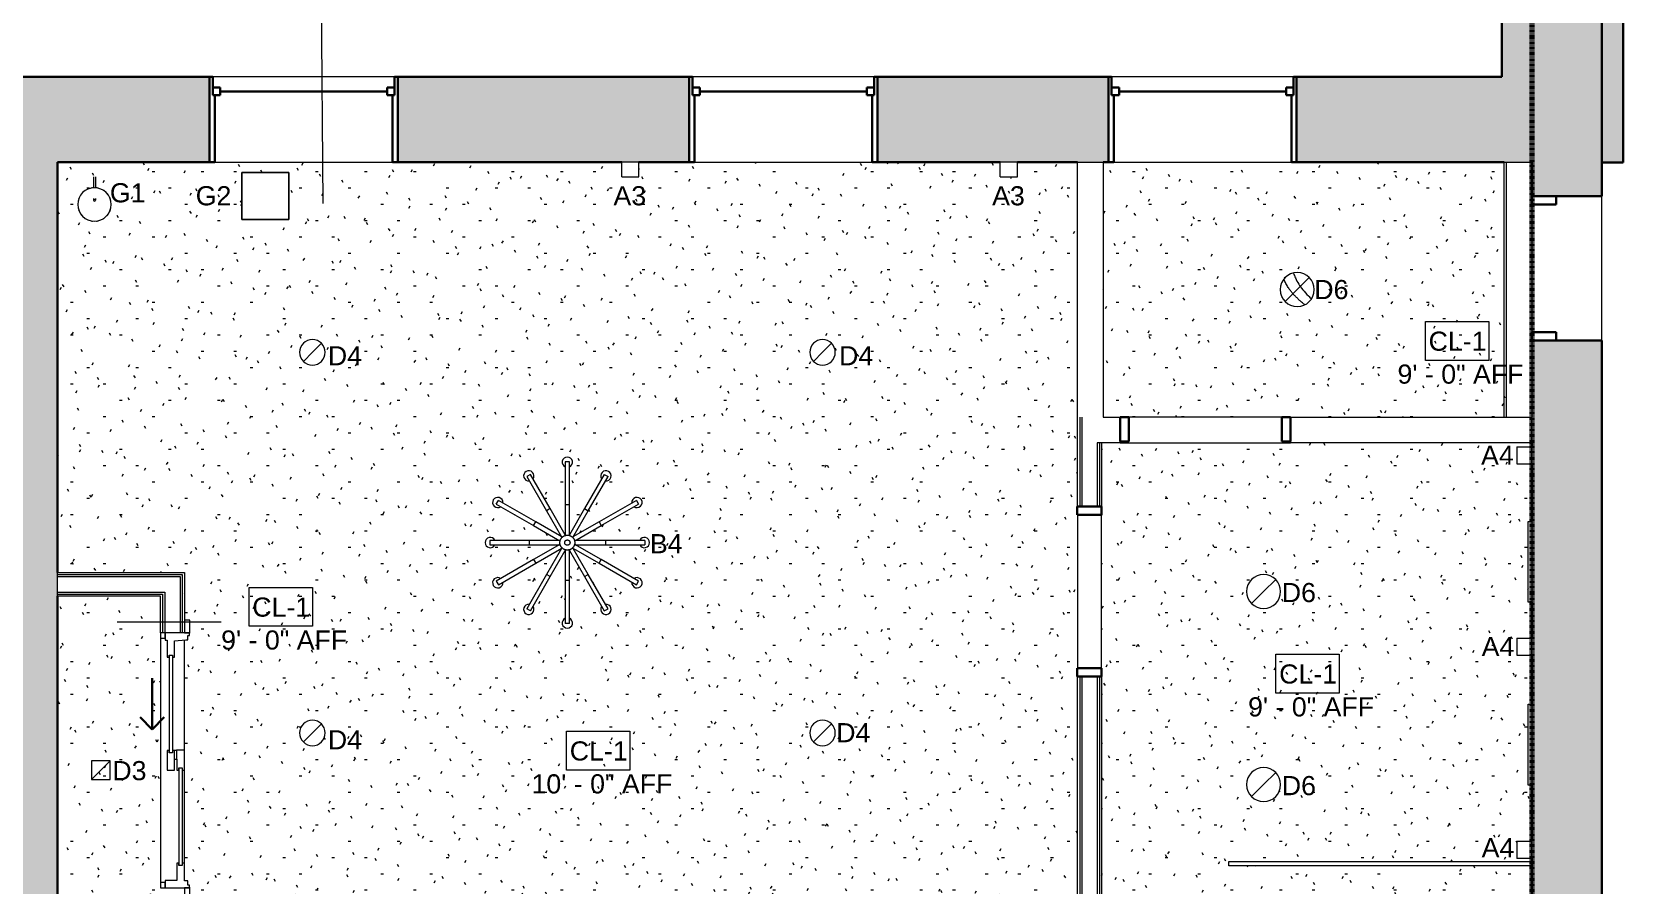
# Model space of a CAD drawing. Header units: inches. Extents: x -1176 to 1507, y -2527 to 978.
# Drawn here: x -350.8 to 23.2, y 373.6 to 574.3 of the extents above; entities that cross this region are included whole.
import ezdxf

# ---------------------------------------------------------------- set-up
doc = ezdxf.new("R2010")
doc.units = ezdxf.units.IN
doc.header["$MEASUREMENT"] = 0
doc.linetypes.add('Dash', pattern=[0.25, 0.125, -0.125])
for name, color, linetype, lineweight in [('A-ANNO-MATC', 214, 'Dash', 140), ('A-AREA-IDEN', 2, 'Continuous', 9), ('A-CLNG', 13, 'Continuous', 18), ('A-CLNG-IDEN', 151, 'Continuous', 9), ('A-CLNG-PATT', 13, 'Continuous', 18), ('A-DETL-GENF', 92, 'Continuous', 18), ('A-DOOR', 31, 'Continuous', 18), ('A-DOOR-FRAM', 31, 'Continuous', 30), ('A-DOOR-GLAZ', 31, 'Continuous', 9), ('A-DOOR-OPNG', 31, 'Continuous', 30), ('A-GLAZ', 151, 'Continuous', 18), ('A-GLAZ-CURT', 52, 'Continuous', 9), ('A-WALL', 113, 'Continuous', 18), ('A-WALL-PATT', 111, 'Continuous', 18), ('E-LITE-EQPM', 33, 'Continuous', 9), ('E-LITE-EQPM-IDEN', 33, 'Continuous', 9), ('I-WALL', 2, 'Continuous', 18), ('P-SANR-FIXT', 6, 'Continuous', 9), ('Q-SPCQ', 91, 'Continuous', 9)]:
    doc.layers.add(name, color=color, linetype=linetype, lineweight=lineweight)
doc.styles.add('Arial', font='arial.ttf', dxfattribs={"height": 4.5})
doc.styles.add('Swis721 Lt BT', font='swissl.ttf', dxfattribs={"height": 4.5})
pattern_1 = [(0, (0, 0), (15.36, 3.84), [0.634, -10.886, 0.634, -10.886, -61.44]), (0, (0, 0), (15.36, 3.84), [-23.04, 0.634, -22.406, 0.634, -10.886, -26.88]), (0, (0, 0), (15.36, 3.84), [-57.6, 0.634, -7.046, 0.634, -18.566]), (120, (5.76, 1.92), (-11.005538, 11.38215), [0.634, -10.886, 0.634, -10.886, -61.44]), (120, (5.76, 1.92), (-11.005538, 11.38215), [-23.04, 0.634, -22.406, 0.634, -10.886, -26.88]), (120, (5.76, 1.92), (-11.005538, 11.38215), [-57.6, 0.634, -7.046, 0.634, -18.566]), (240, (7.68, 9.6), (-4.354462, -15.22215), [0.634, -10.886, 0.634, -10.886, -61.44]), (240, (7.68, 9.6), (-4.354462, -15.22215), [-23.04, 0.634, -22.406, 0.634, -10.886, -26.88]), (240, (7.68, 9.6), (-4.354462, -15.22215), [-57.6, 0.634, -7.046, 0.634, -18.566])]

# ---------------------------------------------------------------- blocks, each defined once
blk = doc.blocks.new('Double Hung - side window 4_ X 6_ 3_ H 3-6128194-2nd Floor RCP')
at = {"layer": 'A-GLAZ', "color": 8, "lineweight": 30}
for p, q in [((-22.12, 10), (-21.37, 10)), ((-21.37, 5.75), (-21.37, 10)), ((-21.37, 7.5), (-21.37, 5.75)), ((-21.37, 7.5), (-19.62, 7.5)), ((-19.62, 7.5), (-19.62, 5.75)), ((19.62, 7.5), (19.62, 5.75)), ((21.37, 7.5), (19.62, 7.5)), ((21.37, 5.75), (21.37, 10)), ((22.12, 10), (21.37, 10)), ((21.37, 7.5), (21.37, 5.75)), ((-21.37, 5.75), (-19.62, 5.75)), ((-21.37, 5.75), (-20.87, 5.75)), ((-20.87, -10), (-20.87, 5.75)), ((-19.62, 6.62), (19.62, 6.62)), ((21.37, 5.75), (19.62, 5.75)), ((20.87, 5.75), (21.37, 5.75)), ((20.87, 5.75), (20.87, -10)), ((-20.87, -10), (-22.12, -10)), ((20.87, -10), (22.12, -10))]:
    blk.add_line(p, q, dxfattribs=at)
blk = doc.blocks.new('Single Flush - D2 2_6_ X 8_-8253014-2nd Floor RCP')
at = {"layer": 'A-DOOR-FRAM', "color": 8}
for p, q in [((-17, -2.5), (-17, -8.25)), ((-17, -2.5), (-15, -2.5)), ((-15, -2.5), (-15, -8.25)), ((15.000004, -2.5), (15.000004, -8.25)), ((15.000004, -2.5), (17.000004, -2.5)), ((17.000004, -2.5), (17.000004, -8.25)), ((-17, -8.25), (-15, -8.25)), ((15.000004, -8.25), (17.000004, -8.25))]:
    blk.add_line(p, q, dxfattribs=at)
blk = doc.blocks.new('Single Flush - D2 3_ X 8_-8252885-2nd Floor RCP')
at = {"layer": 'A-DOOR-FRAM'}
for p, q in [((-20, 2.9375), (-20, -2.8125)), ((-20, 2.9375), (-18, 2.9375)), ((-18, 2.9375), (-18, -2.8125)), ((18.000004, 2.9375), (18.000004, -2.8125)), ((18.000004, 2.9375), (20.000004, 2.9375)), ((20.000004, 2.9375), (20.000004, -2.8125)), ((-20, -2.8125), (-18, -2.8125)), ((18.000004, -2.8125), (20.000004, -2.8125))]:
    blk.add_line(p, q, dxfattribs=at)
blk = doc.blocks.new('Door-Sliding-JELD-WEN-2_Panel-Stationary_Active-Wide_Stile-EpicVue - D6 5_ X 8_-8222142-2nd Floor RCP')
at = {"layer": 'A-DETL-GENF', "lineweight": 9}
for p, q in [((-29.86, 4.12), (-32.91, 4.12)), ((-32.91, 4.12), (-32.91, 2.86)), ((-30, 2.86), (-30, 4.04)), ((-30, 4.04), (-29.86, 4.04)), ((-29.34, 4.01), (-30, 4.01)), ((-30, 4.01), (-30, -1.74)), ((-29.86, 4.04), (-29.86, 4.12)), ((-29.34, 3.61), (-29.34, 4.01)), ((30, 4.01), (29.34, 4.01)), ((29.34, 4.01), (29.34, 3.61)), ((29.86, 4.12), (29.86, 4.04)), ((32.91, 4.12), (29.86, 4.12)), ((29.86, 4.04), (30, 4.04)), ((30, 4.04), (30, 2.86)), ((30, -1.74), (30, 4.01)), ((32.91, 2.86), (32.91, 4.12)), ((-32.91, 2.86), (-30, 2.86)), ((-28.34, 3.61), (-29.34, 3.61)), ((-28.34, 3.12), (-28.34, 3.61)), ((-28.11, 0.52), (-28.34, 3.12)), ((-24.21, 0.52), (-28.11, 0.52)), ((-24.75, -0.74), (-24.75, 0.01)), ((-24.75, 0.01), (-24.21, 0.01)), ((-24.21, 0.01), (-24.21, 0.52)), ((2.32, 2.8), (-2.37, 2.8)), ((-2.37, 2.8), (-2.37, 0.96)), ((-2.37, 0.96), (-2.32, 0.96)), ((-0.28, 1.01), (-2.32, 1.01)), ((-2.32, 1.01), (-2.32, 0.96)), ((-2.32, 0.96), (-2.32, 0.01)), ((-0.28, 0.52), (-2.32, 0.52)), ((-2.32, 0.01), (-1.78, 0.01)), ((-1.78, 0.01), (-1.78, -0.74)), ((-0.28, 0.52), (-0.28, 1.01)), ((-0.28, 1.01), (2.31, 1.01)), ((2.31, 0.52), (-0.28, 0.52)), ((1.78, 1.54), (1.78, 2.29)), ((1.78, 2.29), (2.32, 2.29)), ((2.31, 1.54), (1.78, 1.54)), ((2.31, 1.01), (2.31, 1.54)), ((2.31, -1.27), (2.31, 0.52)), ((2.32, 2.29), (2.32, 2.8)), ((24.2, 2.8), (24.2, 2.29)), ((28.33, 2.8), (24.2, 2.8)), ((24.2, 2.29), (24.75, 2.29)), ((24.75, 1.54), (24.21, 1.54)), ((24.21, 1.54), (24.21, 1.01)), ((24.21, 1.01), (28.25, 1.01)), ((24.75, 2.29), (24.75, 1.54)), ((28.25, 1.01), (28.25, -1.74)), ((29.34, 3.61), (28.33, 3.61)), ((28.33, 3.61), (28.33, 2.8)), ((30, 2.86), (32.91, 2.86)), ((-30, -1.74), (-28.25, -1.74)), ((-28.25, -1.74), (-28.25, -1.27)), ((-28.25, -1.27), (-24.22, -1.27)), ((-24.22, -0.74), (-24.75, -0.74)), ((-24.22, -1.27), (-24.22, -0.74)), ((-1.78, -0.74), (-2.31, -0.74)), ((-2.31, -0.74), (-2.31, -1.27)), ((-2.31, -1.27), (2.31, -1.27)), ((28.25, -1.74), (30, -1.74))]:
    blk.add_line(p, q, dxfattribs=at)
at = {"layer": 'A-DOOR-FRAM', "lineweight": 9}
for p, q in [((-28.75, -1.74), (-30, -1.74)), ((-30, -1.74), (-30, -2.81)), ((-30, -2.81), (-28.75, -2.81)), ((-28.75, -2.81), (-28.75, -1.74)), ((28.75, -1.74), (28.75, -2.81)), ((30, -1.74), (28.75, -1.74)), ((28.75, -2.81), (30, -2.81)), ((30, -2.81), (30, -1.74))]:
    blk.add_line(p, q, dxfattribs=at)
at = {"layer": 'A-DOOR-GLAZ'}
for p, q in [((-24.75, 0.01), (-1.78, 0.01)), ((1.78, 2.29), (24.75, 2.29)), ((1.78, 1.54), (24.75, 1.54)), ((-24.75, -0.74), (-1.78, -0.74))]:
    blk.add_line(p, q, dxfattribs=at)
at = {"layer": 'A-DOOR-OPNG'}
for p, q in [((-10.1, -1.92), (-7.27, -4.75)), ((-7.27, -4.75), (-19.27, -4.75)), ((-10.1, -7.58), (-7.27, -4.75))]:
    blk.add_line(p, q, dxfattribs=at)
blk = doc.blocks.new('System Panel - Glazed-7063547-2nd Floor RCP')
at = {"layer": 'A-GLAZ-CURT', "lineweight": 18}
for p, q in [((-35.61, 0.75), (-35.61, 1.75)), ((-35.61, 1.75), (35.61, 1.75)), ((35.61, 0.75), (-35.61, 0.75)), ((35.61, 1.75), (35.61, 0.75))]:
    blk.add_line(p, q, dxfattribs=at)
blk = doc.blocks.new('downloadobjectfile_id_236f7131-f753-4b41-a4ac-6b6cf5932f67 - Bath tub-7335229-2nd Floor RCP')
at = {"layer": 'P-SANR-FIXT'}
for points, knots in [([(22.56, 11.3), (22.75, 11.15), (23.07, 10.91), (23.47, 10.57), (23.9, 10.19), (24.29, 9.81), (24.65, 9.45), (24.91, 9.19), (25.15, 8.95), (25.38, 8.7), (25.61, 8.44), (25.84, 8.15), (26.09, 7.81), (26.43, 7.3), (26.88, 6.57), (27.25, 5.83), (27.44, 5.41), (27.48, 5.32)], [-0.1688654, -0.1688654, -0.1688654, -0.1688654, -0.1585366, -0.152439, -0.1463415, -0.1341463, -0.1280488, -0.1219512, -0.1158537, -0.1097561, -0.1036585, -0.097561, -0.0914634, -0.0853659, -0.0731707, -0.0609756, -0.0575996, -0.0575996, -0.0575996, -0.0575996]), ([(25.24, 3.87), (25.1, 4.28), (24.75, 5.19), (23.97, 6.54), (23.1, 7.78), (21.96, 9.05), (21.23, 9.68), (20.98, 9.89)], [-5.4334471, -5.4334471, -5.4334471, -5.4334471, -5.3354656, -5.1971243, -5.0481981, -4.8868776, -4.8031583, -4.8031583, -4.8031583, -4.8031583])]:
    blk.add_open_spline(points, degree=3, knots=knots, dxfattribs=at)
blk = doc.blocks.new('Sconce Light - Sphere - Bedside Sconce-8114784-2nd Floor RCP')
at = {"layer": 'E-LITE-EQPM'}
for p, q in [((0, 13.5), (-2, 13.5)), ((-2, 13.5), (-2, 10)), ((2, 13.5), (0, 13.5)), ((2, 13.5), (2, 10)), ((-2, 10), (0, 10)), ((0, 10), (2, 10))]:
    blk.add_line(p, q, dxfattribs=at)
blk = doc.blocks.new('Iron_Chandelier_2145 - Iron_Chandelier_2145-V5-2nd Floor RCP')
at = {"layer": 'E-LITE-EQPM'}
for p, q in [((-0.5, 19.02), (-0.5, 8.88)), ((0.5, 19.02), (-0.5, 19.02)), ((0.5, 8.88), (0.5, 19.02)), ((-8.69, 16.05), (-9.56, 15.55)), ((-9.56, 15.55), (-4.9, 7.49)), ((-4.04, 7.99), (-8.69, 16.05)), ((8.69, 16.05), (4.04, 7.99)), ((4.9, 7.49), (9.56, 15.55)), ((8.69, 16.05), (9.56, 15.55)), ((-16.72, 9.08), (-16.22, 9.94)), ((-16.72, 9.08), (-7.94, 4)), ((-7.44, 4.87), (-16.22, 9.94)), ((-4.04, 7.99), (-4.9, 7.49)), ((-4.9, 7.49), (-1.36, 1.36)), ((-0.5, 1.86), (-4.04, 7.99)), ((-0.5, 8.88), (-0.5, 2.41)), ((0.5, 8.88), (-0.5, 8.88)), ((0.5, 2.41), (0.5, 8.88)), ((4.04, 7.99), (0.5, 1.86)), ((1.36, 1.36), (4.9, 7.49)), ((4.04, 7.99), (4.9, 7.49)), ((16.22, 9.94), (7.44, 4.87)), ((7.94, 4), (16.72, 9.08)), ((16.22, 9.94), (16.72, 9.08)), ((-7.94, 4), (-7.44, 4.87)), ((-7.94, 4), (-2.34, 0.77)), ((-1.84, 1.64), (-7.44, 4.87)), ((7.44, 4.87), (1.84, 1.64)), ((2.34, 0.77), (7.94, 4)), ((7.44, 4.87), (7.94, 4)), ((-8.94, 0.5), (-18.25, 0.5)), ((-18.25, 0.5), (-18.25, -0.5)), ((-1.86, 0.5), (-8.94, 0.5)), ((-8.94, 0.5), (-8.94, -0.5)), ((-2.34, 0.77), (-1.7, 0.4)), ((-1.2, 1.27), (-1.84, 1.64)), ((-0.5, 2.41), (-0.5, 1.66)), ((0.5, 1.67), (0.5, 2.41)), ((1.84, 1.64), (1.19, 1.26)), ((1.69, 0.4), (2.34, 0.77)), ((8.94, 0.5), (1.86, 0.5)), ((18.25, 0.5), (8.94, 0.5)), ((8.94, 0.5), (8.94, -0.5)), ((18.25, 0.5), (18.25, -0.5)), ((-18.25, -0.5), (-8.94, -0.5)), ((-8.94, -0.5), (-1.86, -0.5)), ((-2.34, -0.77), (-7.94, -4)), ((-7.44, -4.87), (-1.84, -1.64)), ((-1.36, -1.36), (-4.9, -7.49)), ((-4.04, -7.99), (-0.5, -1.86)), ((-1.7, -0.4), (-2.34, -0.77)), ((-1.84, -1.64), (-1.19, -1.26)), ((-0.5, -1.67), (-0.5, -2.41)), ((-0.5, -2.41), (-0.5, -8.88)), ((0.5, -2.41), (0.5, -1.66)), ((0.5, -1.86), (4.04, -7.99)), ((0.5, -8.88), (0.5, -2.41)), ((1.22, -1.28), (1.84, -1.64)), ((4.9, -7.49), (1.36, -1.36)), ((2.34, -0.77), (1.69, -0.4)), ((1.84, -1.64), (7.44, -4.87)), ((1.86, -0.5), (8.94, -0.5)), ((7.94, -4), (2.34, -0.77)), ((8.94, -0.5), (18.25, -0.5)), ((-7.94, -4), (-16.72, -9.08)), ((-16.22, -9.94), (-7.44, -4.87)), ((-7.94, -4), (-7.44, -4.87)), ((7.44, -4.87), (7.94, -4)), ((7.44, -4.87), (16.22, -9.94)), ((16.72, -9.08), (7.94, -4)), ((-16.72, -9.08), (-16.22, -9.94)), ((-4.9, -7.49), (-9.56, -15.55)), ((-8.69, -16.05), (-4.04, -7.99)), ((-4.04, -7.99), (-4.9, -7.49)), ((-0.5, -8.88), (-0.5, -19.02)), ((0.5, -8.88), (-0.5, -8.88)), ((0.5, -19.02), (0.5, -8.88)), ((4.04, -7.99), (4.9, -7.49)), ((4.04, -7.99), (8.69, -16.05)), ((9.56, -15.55), (4.9, -7.49)), ((16.22, -9.94), (16.72, -9.08)), ((-8.69, -16.05), (-9.56, -15.55)), ((8.69, -16.05), (9.56, -15.55)), ((0.5, -19.02), (-0.5, -19.02))]:
    blk.add_line(p, q, dxfattribs=at)
at = {"layer": 'E-LITE-EQPM', "flags": 128}
for points in [[(-1.75, 0), (-1.75, 0.07), (-1.75, 0.14), (-1.74, 0.21), (-1.73, 0.28), (-1.72, 0.35), (-1.7, 0.42), (-1.68, 0.48), (-1.66, 0.55), (-1.64, 0.62), (-1.61, 0.68), (-1.59, 0.75), (-1.56, 0.81), (-1.52, 0.87), (-1.49, 0.93), (-1.45, 0.99), (-1.41, 1.05), (-1.36, 1.1), (-1.32, 1.16), (-1.27, 1.21), (-1.22, 1.26), (-1.17, 1.31), (-1.12, 1.35), (-1.06, 1.39), (-1.01, 1.44), (-0.95, 1.48), (-0.89, 1.51), (-0.83, 1.55), (-0.76, 1.58), (-0.7, 1.61), (-0.64, 1.63), (-0.57, 1.66), (-0.5, 1.68), (-0.44, 1.7), (-0.37, 1.71), (-0.3, 1.73), (-0.23, 1.74), (-0.16, 1.75), (-0.09, 1.75), (-0.02, 1.75), (0.05, 1.75), (0.12, 1.75), (0.19, 1.74), (0.26, 1.73), (0.33, 1.72), (0.4, 1.71), (0.47, 1.69), (0.53, 1.67), (0.6, 1.65), (0.67, 1.62), (0.73, 1.59), (0.79, 1.56), (0.85, 1.53), (0.92, 1.5), (0.97, 1.46), (1.03, 1.42), (1.09, 1.38), (1.14, 1.33), (1.19, 1.28), (1.24, 1.23), (1.29, 1.18), (1.34, 1.13), (1.38, 1.08), (1.43, 1.02), (1.46, 0.96), (1.5, 0.9), (1.54, 0.84), (1.57, 0.78), (1.6, 0.72), (1.63, 0.65), (1.65, 0.59), (1.67, 0.52), (1.69, 0.45), (1.71, 0.39), (1.72, 0.32), (1.74, 0.25), (1.74, 0.18), (1.75, 0.11), (1.75, 0.04), (1.75, 0)], [(1.75, 0), (1.75, -0.07), (1.75, -0.14), (1.74, -0.21), (1.73, -0.28), (1.72, -0.35), (1.7, -0.42), (1.68, -0.48), (1.66, -0.55), (1.64, -0.62), (1.61, -0.68), (1.59, -0.75), (1.56, -0.81), (1.52, -0.87), (1.49, -0.93), (1.45, -0.99), (1.41, -1.05), (1.36, -1.1), (1.32, -1.16), (1.27, -1.21), (1.22, -1.26), (1.17, -1.31), (1.12, -1.35), (1.06, -1.39), (1.01, -1.44), (0.95, -1.48), (0.89, -1.51), (0.83, -1.55), (0.76, -1.58), (0.7, -1.61), (0.64, -1.63), (0.57, -1.66), (0.5, -1.68), (0.44, -1.7), (0.37, -1.71), (0.3, -1.73), (0.23, -1.74), (0.16, -1.75), (0.09, -1.75), (0.02, -1.75), (-0.05, -1.75), (-0.12, -1.75), (-0.19, -1.74), (-0.26, -1.73), (-0.33, -1.72), (-0.4, -1.71), (-0.47, -1.69), (-0.53, -1.67), (-0.6, -1.65), (-0.67, -1.62), (-0.73, -1.59), (-0.79, -1.56), (-0.85, -1.53), (-0.92, -1.5), (-0.97, -1.46), (-1.03, -1.42), (-1.09, -1.38), (-1.14, -1.33), (-1.19, -1.28), (-1.24, -1.23), (-1.29, -1.18), (-1.34, -1.13), (-1.38, -1.08), (-1.43, -1.02), (-1.46, -0.96), (-1.5, -0.9), (-1.54, -0.84), (-1.57, -0.78), (-1.6, -0.72), (-1.63, -0.65), (-1.65, -0.59), (-1.67, -0.52), (-1.69, -0.45), (-1.71, -0.39), (-1.72, -0.32), (-1.74, -0.25), (-1.74, -0.18), (-1.75, -0.11), (-1.75, -0.04), (-1.75, 0)], [(-0.63, 0), (-0.63, 0.03), (-0.63, 0.05), (-0.62, 0.08), (-0.62, 0.1), (-0.62, 0.12), (-0.61, 0.15), (-0.6, 0.17), (-0.6, 0.2), (-0.59, 0.22), (-0.58, 0.24), (-0.57, 0.27), (-0.56, 0.29), (-0.55, 0.31), (-0.53, 0.33), (-0.52, 0.35), (-0.5, 0.38), (-0.49, 0.39), (-0.47, 0.41), (-0.46, 0.43), (-0.44, 0.45), (-0.42, 0.47), (-0.4, 0.48), (-0.38, 0.5), (-0.36, 0.51), (-0.34, 0.53), (-0.32, 0.54), (-0.3, 0.55), (-0.27, 0.57), (-0.25, 0.58), (-0.23, 0.59), (-0.2, 0.59), (-0.18, 0.6), (-0.16, 0.61), (-0.13, 0.61), (-0.11, 0.62), (-0.08, 0.62), (-0.06, 0.63), (-0.03, 0.63), (-0.01, 0.63), (0.02, 0.63), (0.04, 0.63), (0.07, 0.62), (0.09, 0.62), (0.12, 0.62), (0.14, 0.61), (0.17, 0.61), (0.19, 0.6), (0.21, 0.59), (0.24, 0.58), (0.26, 0.57), (0.28, 0.56), (0.31, 0.55), (0.33, 0.54), (0.35, 0.52), (0.37, 0.51), (0.39, 0.49), (0.41, 0.48), (0.43, 0.46), (0.45, 0.44), (0.46, 0.42), (0.48, 0.41), (0.5, 0.39), (0.51, 0.37), (0.52, 0.35), (0.54, 0.32), (0.55, 0.3), (0.56, 0.28), (0.57, 0.26), (0.58, 0.23), (0.59, 0.21), (0.6, 0.19), (0.61, 0.16), (0.61, 0.14), (0.62, 0.11), (0.62, 0.09), (0.62, 0.06), (0.63, 0.04), (0.63, 0.01), (0.63, 0)], [(0.63, 0), (0.63, -0.03), (0.63, -0.05), (0.62, -0.08), (0.62, -0.1), (0.62, -0.12), (0.61, -0.15), (0.6, -0.17), (0.6, -0.2), (0.59, -0.22), (0.58, -0.24), (0.57, -0.27), (0.56, -0.29), (0.55, -0.31), (0.53, -0.33), (0.52, -0.35), (0.5, -0.38), (0.49, -0.39), (0.47, -0.41), (0.46, -0.43), (0.44, -0.45), (0.42, -0.47), (0.4, -0.48), (0.38, -0.5), (0.36, -0.51), (0.34, -0.53), (0.32, -0.54), (0.3, -0.55), (0.27, -0.57), (0.25, -0.58), (0.23, -0.59), (0.2, -0.59), (0.18, -0.6), (0.16, -0.61), (0.13, -0.61), (0.11, -0.62), (0.08, -0.62), (0.06, -0.63), (0.03, -0.63), (0.01, -0.63), (-0.02, -0.63), (-0.04, -0.63), (-0.07, -0.62), (-0.09, -0.62), (-0.12, -0.62), (-0.14, -0.61), (-0.17, -0.61), (-0.19, -0.6), (-0.21, -0.59), (-0.24, -0.58), (-0.26, -0.57), (-0.28, -0.56), (-0.31, -0.55), (-0.33, -0.54), (-0.35, -0.52), (-0.37, -0.51), (-0.39, -0.49), (-0.41, -0.48), (-0.43, -0.46), (-0.45, -0.44), (-0.46, -0.42), (-0.48, -0.41), (-0.5, -0.39), (-0.51, -0.37), (-0.52, -0.35), (-0.54, -0.32), (-0.55, -0.3), (-0.56, -0.28), (-0.57, -0.26), (-0.58, -0.23), (-0.59, -0.21), (-0.6, -0.19), (-0.61, -0.16), (-0.61, -0.14), (-0.62, -0.11), (-0.62, -0.09), (-0.62, -0.06), (-0.63, -0.04), (-0.63, -0.01), (-0.63, 0)]]:
    blk.add_lwpolyline(points, dxfattribs=at)
at = {"layer": 'E-LITE-EQPM'}
for centre, start, end in [((0, 18.89), 90, 244.637), ((0, 18.89), 295.363, 90), ((-9.06, 15.7), 120, 274.637), ((-9.06, 15.7), 325.363, 120), ((9.06, 15.7), 60, 214.637), ((9.06, 15.7), 265.363, 60), ((-16.36, 9.44), 150, 304.637), ((-16.36, 9.44), 355.363, 150), ((16.36, 9.44), 30, 184.637), ((16.36, 9.44), 235.363, 30), ((-18.12, 0), 25.363, 180), ((-18.12, 0), 180, 334.637), ((18.12, 0), 0, 154.637), ((18.12, 0), 205.363, 0), ((-16.36, -9.44), 55.363, 210), ((-16.36, -9.44), 210, 4.637), ((16.36, -9.44), 175.363, 330), ((16.36, -9.44), 330, 124.637), ((-9.06, -15.7), 85.363, 240), ((9.06, -15.7), 300, 94.637), ((-9.06, -15.7), 240, 34.637), ((0, -18.89), 115.363, 270), ((0, -18.89), 270, 64.637), ((9.06, -15.7), 145.363, 300)]:
    blk.add_arc(centre, 1.21, start, end, dxfattribs=at)
blk = doc.blocks.new('Lighting_Outside_Platek_flamingo-floor - 3050316_9W_LED_3000K_H1900mm_Floor-V8-2nd Floor RCP')
at = {"layer": 'E-LITE-EQPM'}
for p, q in [((10, 0.18), (10.41, 0.18)), ((12.93, 0.18), (15.52, 0.18)), ((10.41, -0.21), (10, -0.21)), ((15.52, -0.21), (12.92, -0.21))]:
    blk.add_line(p, q, dxfattribs=at)
for centre, radius, start, end in [((9.02, 0), 3.94, 0, 180), ((9.02, 0), 3.94, 180, 0), ((9.02, -0.01), 3.94, 168.0937, 173.161), ((9.02, -0.01), 3.94, 127.822, 131.3135), ((9.02, -0.01), 3.94, 108.8033, 111.9844), ((10, -0.01), 0.197, 0, 180), ((9.02, -0.01), 3.94, 68.0156, 71.1967), ((9.02, -0.01), 3.94, 48.6865, 52.178), ((9.02, -0.01), 3.94, 6.839, 11.9063), ((9.02, -0.01), 3.94, 186.4519, 192.1397), ((9.02, -0.01), 3.94, 208.3017, 212.7015), ((9.02, -0.01), 3.94, 227.2675, 234.5311), ((9.02, -0.01), 3.94, 245.5906, 252.8493), ((10, -0.01), 0.197, 180, 360), ((9.02, -0.01), 3.94, 287.1507, 294.7247), ((9.02, -0.01), 3.94, 305.4689, 312.7325), ((9.02, -0.01), 3.94, 327.2985, 331.6983), ((9.02, -0.01), 3.94, 347.8603, 353.5481), ((9.02, -0.01), 3.94, 265.6002, 270), ((9.02, -0.01), 3.94, 270, 274.3998)]:
    blk.add_arc(centre, radius, start, end, dxfattribs=at)
blk = doc.blocks.new('L-Recessed Circular - Downlight - 8_-7245237-2nd Floor RCP')
at = {"layer": 'E-LITE-EQPM'}
for q in [(-2.83, -2.83), (2.83, 2.83)]:
    blk.add_line((0, 0), q, dxfattribs=at)
for start, end in [(360, 180), (180, 360)]:
    blk.add_arc((0, 0), 4, start, end, dxfattribs=at)
blk = doc.blocks.new('L-Recessed Square Downlight - 4_-4552743-2nd Floor RCP')
at = {"layer": 'E-LITE-EQPM'}
for p, q in [((-2.1875, -2.1875), (-2.1875, 2.1875)), ((-2.1875, 2.1875), (2.1875, 2.1875)), ((-2.1875, 2.1875), (2.1875, -2.1875)), ((2.1875, 2.1875), (2.1875, -2.1875)), ((2.1875, -2.1875), (-2.1875, -2.1875))]:
    blk.add_line(p, q, dxfattribs=at)
blk = doc.blocks.new('Sconce Light - Sphere - 60W - 120V-7960193-2nd Floor RCP')
at = {"layer": 'E-LITE-EQPM'}
for p, q in [((0, 11.75), (-2, 11.75)), ((-2, 11.75), (-2, 8.25)), ((2, 11.75), (0, 11.75)), ((2, 11.75), (2, 8.25)), ((-2, 8.25), (0, 8.25)), ((0, 8.25), (2, 8.25))]:
    blk.add_line(p, q, dxfattribs=at)
blk = doc.blocks.new('Single Flush - D2 3_ X 8_-8252915-2nd Floor RCP')
at = {"layer": 'A-DOOR-FRAM'}
for p, q in [((-20, 2.75), (-20, -3)), ((-20, 2.75), (-18, 2.75)), ((-18, 2.75), (-18, -3)), ((18.000004, 2.75), (18.000004, -3)), ((18.000004, 2.75), (20.000004, 2.75)), ((20.000004, 2.75), (20.000004, -3)), ((-20, -3), (-18, -3)), ((18.000004, -3), (20.000004, -3))]:
    blk.add_line(p, q, dxfattribs=at)
blk = doc.blocks.new('L-Recessed Circular - Downlight - 6_-7313291-2nd Floor RCP')
at = {"layer": 'E-LITE-EQPM'}
for q in [(-2.12, -2.12), (2.12, 2.12)]:
    blk.add_line((0, 0), q, dxfattribs=at)
for start, end in [(360, 180), (180, 360)]:
    blk.add_arc((0, 0), 3, start, end, dxfattribs=at)
blk = doc.blocks.new('Mirror76 - Mirror-8014070-2nd Floor RCP')
at = {"layer": 'Q-SPCQ'}
for p, q in [((-923.08, -1010.81), (-923.08, -1010)), ((-923.08, -1010), (-904.08, -1010)), ((-904.08, -1010.81), (-923.08, -1010.81)), ((-904.08, -1010), (-904.08, -1010.81))]:
    blk.add_line(p, q, dxfattribs=at)
blk = doc.blocks.new('Mirror77 - Mirror-8014082-2nd Floor RCP')
at = {"layer": 'Q-SPCQ'}
for p, q in [((-921.91, -1010.81), (-921.91, -1010)), ((-921.91, -1010), (-902.91, -1010)), ((-902.91, -1010.81), (-921.91, -1010.81)), ((-902.91, -1010), (-902.91, -1010.81))]:
    blk.add_line(p, q, dxfattribs=at)
blk = doc.blocks.new('Sconce Light - Sphere - 60W - 120V-8014362-2nd Floor RCP')
at = {"layer": 'E-LITE-EQPM'}
for p, q in [((0, -8.25), (-2, -8.25)), ((-2, -8.25), (-2, -11.75)), ((2, -8.25), (0, -8.25)), ((2, -8.25), (2, -11.75)), ((-2, -11.75), (0, -11.75)), ((0, -11.75), (2, -11.75))]:
    blk.add_line(p, q, dxfattribs=at)
blk = doc.blocks.new('Lighting_Pendants_Elesi-Luce_Quid_02820 - Quid_02820-7182509-2nd Floor RCP')
at = {"layer": 'A-DETL-GENF', "lineweight": 9}
for p, q in [((5.51, 5.51), (-5.51, 5.51)), ((-5.51, 5.51), (-5.51, -5.51)), ((-5.51, -5.51), (-5.51, 5.51)), ((-5.51, 5.51), (5.51, 5.51)), ((5.51, -5.51), (5.51, 5.51)), ((5.51, 5.51), (5.51, -5.51)), ((-5.51, -5.51), (5.51, -5.51)), ((5.51, -5.51), (-5.51, -5.51))]:
    blk.add_line(p, q, dxfattribs=at)

msp = doc.modelspace()

# ---------------------------------------------------------------- hatches: boundary and pattern name
at = {"layer": 'A-CLNG-PATT'}
h = msp.add_hatch(dxfattribs=at)
h.set_pattern_fill('FP_2', color=256, style=0, pattern_type=2)
h.set_pattern_definition(pattern_1)
h.paths.add_polyline_path([(-105.01, 330.68), (-105.01, 543.68), (-119.18, 543.68), (-119.18, 540.18), (-123.18, 540.18), (-123.18, 543.68), (-208.18, 543.68), (-208.18, 540.18), (-212.18, 540.18), (-212.18, 543.68), (-344.82, 543.68), (-344.82, 447.18), (-314.96, 447.18), (-314.96, 433), (-314.91, 433), (-314.91, 435.9), (-313.65, 435.9), (-313.65, 432.86), (-313.73, 432.86), (-313.73, 433), (-313.77, 433), (-313.77, 432.33), (-314.16, 432.33), (-314.16, 431.33), (-314.76, 431.32), (-314.96, 431.3), (-314.96, 374.66), (-314.16, 374.66), (-314.16, 373.66), (-313.76, 373.66), (-313.76, 373), (-313.73, 373), (-313.73, 373.14), (-313.65, 373.14), (-313.65, 370.09), (-314.91, 370.09), (-314.91, 373), (-314.96, 373), (-314.96, 364.68), (-213.57, 364.68), (-213.57, 330.68), (-106.57, 330.68)], flags=0)
h.paths.add_polyline_path([(-106.56, 331.41), (-117.58, 331.41), (-117.58, 342.43), (-106.56, 342.43), (-106.56, 332.12)], flags=0)
h.paths.add_polyline_path([(-284.87, 406.43), (-285.65, 406.54), (-286.37, 406.84), (-286.99, 407.31), (-287.47, 407.93), (-287.77, 408.66), (-287.87, 409.43), (-287.77, 410.21), (-287.47, 410.93), (-286.99, 411.55), (-286.37, 412.03), (-285.65, 412.33), (-284.87, 412.43), (-284.09, 412.33), (-283.37, 412.03), (-282.75, 411.55), (-282.27, 410.93), (-281.97, 410.21), (-281.87, 409.43), (-281.97, 408.66), (-282.27, 407.93), (-282.75, 407.31), (-283.37, 406.84), (-284.09, 406.54)], flags=0)
h.paths.add_polyline_path([(-164.97, 406.43), (-165.74, 406.54), (-166.47, 406.84), (-167.09, 407.31), (-167.56, 407.93), (-167.86, 408.66), (-167.97, 409.43), (-167.86, 410.21), (-167.56, 410.93), (-167.09, 411.55), (-166.47, 412.03), (-165.74, 412.33), (-164.97, 412.43), (-164.19, 412.33), (-163.47, 412.03), (-162.84, 411.55), (-162.37, 410.93), (-162.07, 410.21), (-161.97, 409.43), (-162.07, 408.66), (-162.37, 407.93), (-162.84, 407.31), (-163.47, 406.84), (-164.19, 406.54)], flags=0)
h.paths.add_polyline_path([(-224.95, 434.09), (-225.66, 434.32), (-226.1, 434.92), (-226.1, 435.67), (-225.66, 436.27), (-225.45, 436.34), (-225.45, 452.32), (-233.06, 439.14), (-232.91, 438.98), (-232.85, 438.21), (-233.2, 437.59), (-233.88, 437.29), (-234.61, 437.44), (-235.11, 438), (-235.18, 438.77), (-234.82, 439.38), (-234.14, 439.69), (-233.92, 439.64), (-226.31, 452.82), (-240.15, 444.83), (-240.1, 444.61), (-240.41, 443.93), (-241.05, 443.56), (-241.79, 443.64), (-242.35, 444.14), (-242.5, 444.87), (-242.2, 445.55), (-241.55, 445.92), (-240.81, 445.84), (-240.65, 445.7), (-227.29, 453.41), (-227.29, 453.68), (-242.03, 453.68), (-242.1, 453.47), (-242.7, 453.04), (-243.45, 453.04), (-244.05, 453.47), (-244.28, 454.18), (-244.05, 454.89), (-243.45, 455.33), (-242.7, 455.33), (-242.1, 454.89), (-242.03, 454.68), (-226.81, 454.68), (-240.66, 462.66), (-240.81, 462.52), (-241.58, 462.46), (-242.2, 462.82), (-242.5, 463.5), (-242.35, 464.23), (-241.79, 464.73), (-241.02, 464.79), (-240.41, 464.43), (-240.1, 463.75), (-240.15, 463.54), (-226.31, 455.55), (-233.92, 468.73), (-234.14, 468.68), (-234.82, 468.98), (-235.19, 469.63), (-235.11, 470.37), (-234.61, 470.93), (-233.88, 471.08), (-233.2, 470.78), (-232.83, 470.13), (-232.91, 469.39), (-233.06, 469.23), (-225.45, 456.05), (-225.45, 472.02), (-225.66, 472.09), (-226.1, 472.7), (-226.1, 473.44), (-225.66, 474.05), (-224.95, 474.28), (-224.24, 474.05), (-223.8, 473.44), (-223.8, 472.69), (-224.24, 472.09), (-224.45, 472.02), (-224.45, 456.05), (-216.84, 469.23), (-216.99, 469.39), (-217.05, 470.16), (-216.69, 470.78), (-216.01, 471.08), (-215.28, 470.93), (-214.78, 470.37), (-214.72, 469.6), (-215.08, 468.98), (-215.76, 468.68), (-215.98, 468.73), (-223.58, 455.55), (-209.75, 463.54), (-209.79, 463.75), (-209.49, 464.43), (-208.84, 464.81), (-208.1, 464.73), (-207.55, 464.23), (-207.39, 463.5), (-207.7, 462.82), (-208.34, 462.45), (-209.08, 462.52), (-209.25, 462.67), (-223.08, 454.68), (-207.87, 454.68), (-207.8, 454.89), (-207.2, 455.33), (-206.45, 455.33), (-205.85, 454.89), (-205.62, 454.18), (-205.85, 453.47), (-206.45, 453.04), (-207.2, 453.04), (-207.8, 453.47), (-207.87, 453.68), (-223.08, 453.68), (-209.23, 445.71), (-209.08, 445.84), (-208.31, 445.91), (-207.7, 445.55), (-207.39, 444.87), (-207.55, 444.14), (-208.1, 443.64), (-208.87, 443.58), (-209.49, 443.93), (-209.79, 444.61), (-209.75, 444.83), (-223.58, 452.82), (-215.98, 439.64), (-215.76, 439.69), (-215.08, 439.38), (-214.7, 438.74), (-214.78, 438), (-215.28, 437.44), (-216.01, 437.29), (-216.69, 437.59), (-217.07, 438.24), (-216.99, 438.98), (-216.84, 439.14), (-224.45, 452.32), (-224.45, 436.34), (-224.24, 436.27), (-223.8, 435.67), (-223.8, 434.92), (-224.24, 434.32), (-224.82, 434.13)], flags=0)
h.paths.add_polyline_path([(-227.29, 453.41), (-226.81, 453.68), (-227.29, 453.68)], flags=0)
h.paths.add_polyline_path([(-164.97, 495.93), (-165.74, 496.04), (-166.47, 496.34), (-167.09, 496.81), (-167.56, 497.43), (-167.86, 498.16), (-167.97, 498.93), (-167.86, 499.71), (-167.56, 500.43), (-167.09, 501.05), (-166.47, 501.53), (-165.74, 501.83), (-164.97, 501.93), (-164.19, 501.83), (-163.47, 501.53), (-162.84, 501.05), (-162.37, 500.43), (-162.07, 499.71), (-161.97, 498.93), (-162.07, 498.16), (-162.37, 497.43), (-162.84, 496.81), (-163.47, 496.34), (-164.19, 496.04)], flags=0)
h.paths.add_polyline_path([(-284.87, 495.93), (-285.65, 496.04), (-286.37, 496.34), (-286.99, 496.81), (-287.47, 497.43), (-287.77, 498.16), (-287.87, 498.93), (-287.77, 499.71), (-287.47, 500.43), (-286.99, 501.05), (-286.37, 501.53), (-285.65, 501.83), (-284.87, 501.93), (-284.09, 501.83), (-283.37, 501.53), (-282.75, 501.05), (-282.27, 500.43), (-281.97, 499.71), (-281.87, 498.93), (-281.97, 498.16), (-282.27, 497.43), (-282.75, 496.81), (-283.37, 496.34), (-284.09, 496.04)], flags=0)
h.paths.add_polyline_path([(-336.1, 529.76), (-336.55, 529.82), (-336.77, 529.82), (-336.89, 529.87), (-337.12, 529.9), (-338.07, 530.29), (-338.88, 530.92), (-339.51, 531.73), (-339.9, 532.68), (-340.04, 533.7), (-339.9, 534.72), (-339.51, 535.67), (-338.88, 536.48), (-338.06, 537.11), (-337.12, 537.5), (-336.86, 537.55), (-336.72, 537.58), (-336.54, 537.58), (-336.28, 537.61), (-336.28, 539.81), (-336.23, 539.89), (-336.14, 539.94), (-336.04, 539.94), (-335.95, 539.89), (-335.9, 539.81), (-335.89, 539.75), (-335.89, 537.61), (-335.6, 537.58), (-335.4, 537.58), (-335.27, 537.53), (-335.08, 537.5), (-334.11, 537.1), (-333.98, 536.99), (-333.32, 536.48), (-333.21, 536.35), (-333.07, 536.23), (-332.92, 535.96), (-332.69, 535.67), (-332.55, 535.33), (-332.38, 535.02), (-332.35, 534.85), (-332.29, 534.65), (-332.16, 533.62), (-332.2, 533.4), (-332.3, 532.68), (-332.35, 532.54), (-332.39, 532.35), (-332.55, 532.07), (-332.69, 531.73), (-332.92, 531.44), (-333.07, 531.17), (-333.21, 531.05), (-333.32, 530.92), (-334.12, 530.29), (-334.49, 530.14), (-335.08, 529.9), (-335.27, 529.87), (-335.4, 529.82), (-335.65, 529.82)], flags=0)
h.paths.add_polyline_path([(-301.47, 530.17), (-301.47, 541.2), (-290.45, 541.2), (-290.45, 530.17), (-293.68, 530.17)], flags=0)
h = msp.add_hatch(dxfattribs=at)
h.set_pattern_fill('FP_2', color=256, style=0, pattern_type=2)
h.set_pattern_definition(pattern_1)
h.paths.add_polyline_path([(-99.01, 483.68), (-4.78, 483.68), (-4.78, 543.68), (-99.01, 543.68), (-99.01, 486.63)], flags=0)
h.paths.add_polyline_path([(-53.39, 509.68), (-54.42, 509.82), (-55.39, 510.22), (-56.22, 510.86), (-56.85, 511.68), (-57.25, 512.65), (-57.39, 513.68), (-57.25, 514.72), (-56.85, 515.68), (-56.22, 516.51), (-55.39, 517.15), (-54.42, 517.55), (-53.39, 517.68), (-52.35, 517.55), (-51.39, 517.15), (-50.56, 516.51), (-49.92, 515.68), (-49.52, 514.72), (-49.39, 513.68), (-49.52, 512.65), (-49.92, 511.68), (-50.56, 510.86), (-51.39, 510.22), (-52.35, 509.82)], flags=0)
h = msp.add_hatch(dxfattribs=at)
h.set_pattern_fill('FP_2', color=256, style=0, pattern_type=2)
h.set_pattern_definition(pattern_1)
h.paths.add_polyline_path([(-13.87, 330.68), (1.72, 330.68), (1.72, 378.17), (-69.51, 378.17), (-69.51, 379.17), (1.72, 379.17), (1.72, 379.93), (-1.78, 379.93), (-1.78, 383.93), (1.72, 383.93), (1.72, 397.18), (0.9, 397.18), (0.9, 416.18), (1.72, 416.18), (1.72, 427.68), (-1.78, 427.68), (-1.78, 431.68), (1.72, 431.68), (1.72, 440.18), (0.9, 440.18), (0.9, 459.18), (1.72, 459.18), (1.72, 472.68), (-1.78, 472.68), (-1.78, 476.68), (1.72, 476.68), (1.72, 477.68), (-99.39, 477.68), (-99.39, 330.68), (-17.28, 330.68)], flags=0)
h.paths.add_polyline_path([(-61.29, 393.28), (-62.32, 393.42), (-63.29, 393.82), (-64.11, 394.45), (-64.75, 395.28), (-65.15, 396.25), (-65.29, 397.28), (-65.15, 398.32), (-64.75, 399.28), (-64.11, 400.11), (-63.29, 400.75), (-62.32, 401.15), (-61.29, 401.28), (-60.25, 401.15), (-59.29, 400.75), (-58.46, 400.11), (-57.82, 399.28), (-57.42, 398.32), (-57.29, 397.28), (-57.42, 396.25), (-57.82, 395.28), (-58.46, 394.45), (-59.29, 393.82), (-60.25, 393.42), (-60.51, 393.38)], flags=0)
h.paths.add_polyline_path([(-61.29, 438.68), (-62.32, 438.82), (-63.29, 439.22), (-64.11, 439.86), (-64.75, 440.68), (-65.15, 441.65), (-65.29, 442.68), (-65.15, 443.72), (-64.75, 444.68), (-64.11, 445.51), (-63.29, 446.15), (-62.32, 446.55), (-61.29, 446.68), (-60.25, 446.55), (-59.29, 446.15), (-58.46, 445.51), (-57.82, 444.68), (-57.42, 443.72), (-57.29, 442.68), (-57.42, 441.65), (-57.82, 440.68), (-58.46, 439.86), (-59.29, 439.22), (-60.25, 438.82), (-60.51, 438.79)], flags=0)
h = msp.add_hatch(dxfattribs=at)
h.set_pattern_fill('FP_2', color=256, style=0, pattern_type=2)
h.set_pattern_definition(pattern_1)
h.paths.add_polyline_path([(-340.32, 364.68), (-320.58, 364.68), (-320.58, 441.56), (-344.82, 441.56), (-344.82, 364.68)], flags=0)
at = {"layer": 'A-WALL-PATT', "lineweight": 9}
h = msp.add_hatch(color=7, dxfattribs=at)
h.paths.add_polyline_path([(1.72, -1.17), (18.22, -1.17), (18.22, 501.68), (1.72, 501.68), (1.72, 62.35)], flags=0)
h.paths.add_polyline_path([(1.72, 535.68), (18.22, 535.68), (18.22, 814.52), (1.72, 814.52), (1.72, 543.68)], flags=0)
for points in [[(1.72, 563.68), (1.72, 599.96), (-5.28, 599.96), (-5.28, 563.68)], [(23.22, 543.59), (23.22, 593.59), (18.22, 593.59), (18.22, 543.59)]]:
    msp.add_hatch(color=7, dxfattribs=at).paths.add_polyline_path(points, flags=0)
h = msp.add_hatch(color=7, dxfattribs=at)
h.paths.add_polyline_path([(-4.28, 543.68), (1.72, 543.68), (1.72, 563.68), (-53.53, 563.68), (-53.53, 543.68), (-4.78, 543.68)], flags=0)
h.paths.add_polyline_path([(-97.77, 543.68), (-97.77, 563.68), (-152.07, 563.68), (-152.07, 543.68), (-99.01, 543.68)], flags=0)
h.paths.add_polyline_path([(-196.3, 543.68), (-196.3, 563.68), (-264.81, 563.68), (-264.81, 543.68), (-200.41, 543.68)], flags=0)
h.paths.add_polyline_path([(-309.04, 543.68), (-309.04, 563.68), (-377.56, 563.68), (-377.56, 543.68), (-317, 543.68)], flags=0)
h.paths.add_polyline_path([(-433.59, 543.68), (-421.79, 543.68), (-421.79, 563.68), (-476.71, 563.68), (-476.71, 543.68)], flags=0)
h.paths.add_polyline_path([(-516.71, 543.68), (-516.71, 563.68), (-590.07, 563.68), (-590.07, 543.68), (-526.86, 543.68)], flags=0)
h = msp.add_hatch(color=7, dxfattribs=at)
h.paths.add_polyline_path([(-344.82, 106.47), (-344.82, 307.08), (-356.82, 307.08), (-356.82, 106.47)], flags=0)
h.paths.add_polyline_path([(-344.82, 343.08), (-344.82, 543.68), (-356.82, 543.68), (-356.82, 343.08)], flags=0)
h = msp.add_hatch(dxfattribs=at)
h.set_pattern_fill('FP_2', color=256, style=0, pattern_type=2)
h.set_pattern_definition(pattern_1)
h.paths.add_polyline_path([(-4.78, 483.68), (-4.28, 483.68), (-4.28, 543.68), (-4.78, 543.68), (-4.78, 486.63)], flags=0)

# ---------------------------------------------------------------- linework, layer by layer
at = {"layer": 'A-ANNO-MATC'}
msp.add_line((1.72, 857.52), (1.72, -90.48), dxfattribs=at)
at = {"layer": 'A-AREA-IDEN'}
msp.add_line((-282.35, 533.96), (-282.73, 584.92), dxfattribs=at)
at = {"layer": 'A-CLNG'}
for centre, radius, start, end in [((-53.39, 513.68), 4, 360, 180), ((-53.39, 513.68), 4, 180, 360), ((-284.87, 498.93), 3, 360, 180), ((-164.97, 498.93), 3, 360, 180), ((-284.87, 498.93), 3, 180, 0), ((-164.97, 498.93), 3, 180, 0), ((-61.29, 442.68), 4, 360, 180), ((-61.29, 442.68), 4, 180, 360), ((-284.87, 409.43), 3, 360, 180), ((-164.97, 409.43), 3, 360, 180), ((-284.87, 409.43), 3, 180, 0), ((-164.97, 409.43), 3, 180, 360), ((-61.29, 397.28), 4, 360, 180), ((-61.29, 397.28), 4, 180, 360)]:
    msp.add_arc(centre, radius, start, end, dxfattribs=at)
at = {"layer": 'A-CLNG-IDEN'}
msp.add_line((-330.75, 435.58), (-306.32, 435.58), dxfattribs=at)
at = {"layer": 'A-CLNG-IDEN', "flags": 128}
for points in [[(-23.27, 506.18), (-8.39, 506.18), (-8.39, 497.04), (-23.27, 497.04)], [(-299.75, 443.64), (-284.87, 443.64), (-284.87, 434.51), (-299.75, 434.51)], [(-58.39, 427.91), (-43.51, 427.91), (-43.51, 418.78), (-58.39, 418.78)], [(-225.14, 409.82), (-210.26, 409.82), (-210.26, 400.68), (-225.14, 400.68)]]:
    msp.add_lwpolyline(points, close=True, dxfattribs=at)
at = {"layer": 'A-WALL', "color": 8, "lineweight": 30}
for p, q in [((18.22, 814.52), (18.22, 535.68)), ((-5.28, 563.68), (-5.28, 599.96)), ((-377.56, 563.68), (-309.04, 563.68)), ((-309.04, 563.68), (-309.04, 543.68)), ((-264.81, 563.68), (-196.3, 563.68)), ((-264.81, 543.68), (-264.81, 563.68)), ((-196.3, 563.68), (-196.3, 543.68)), ((-152.07, 563.68), (-97.77, 563.68)), ((-152.07, 543.68), (-152.07, 563.68)), ((-97.77, 563.68), (-97.77, 543.68)), ((-53.53, 563.68), (-5.28, 563.68)), ((-53.53, 543.68), (-53.53, 563.68)), ((-309.04, 543.68), (-344.82, 543.68)), ((-344.82, 543.68), (-344.82, 447.18)), ((-212.18, 543.68), (-264.81, 543.68)), ((-196.3, 543.68), (-208.18, 543.68)), ((-123.18, 543.68), (-152.07, 543.68)), ((-105.01, 543.68), (-119.18, 543.68)), ((-97.77, 543.68), (-99.01, 543.68)), ((-4.78, 543.68), (-53.53, 543.68)), ((1.72, 535.68), (1.72, 543.68)), ((18.22, 535.68), (1.72, 535.68)), ((1.72, 501.68), (18.22, 501.68)), ((18.22, 501.68), (18.22, 22.83)), ((1.72, 476.68), (1.72, 477.68)), ((1.72, 459.18), (1.72, 472.68)), ((-344.82, 441.56), (-344.82, 364.68)), ((1.72, 431.68), (1.72, 440.18)), ((1.72, 416.18), (1.72, 427.68)), ((1.72, 383.93), (1.72, 397.18)), ((1.72, 330.68), (1.72, 379.93))]:
    msp.add_line(p, q, dxfattribs=at)
at = {"layer": 'A-WALL', "lineweight": 9}
for p, q in [((-264.81, 563.68), (-309.04, 563.68)), ((-152.07, 563.68), (-196.3, 563.68)), ((-53.53, 563.68), (-97.77, 563.68)), ((-309.04, 543.68), (-264.81, 543.68)), ((-196.3, 543.68), (-152.07, 543.68)), ((-97.77, 543.68), (-53.53, 543.68)), ((18.22, 501.68), (18.22, 535.68)), ((-55.01, 483.68), (-95.01, 483.68)), ((-95.01, 477.68), (-55.01, 477.68))]:
    msp.add_line(p, q, dxfattribs=at)
at = {"layer": 'A-WALL'}
for p, q in [((-105.01, 483.68), (-105.01, 543.68)), ((-105.01, 543.68), (-99.01, 543.68)), ((-99.01, 543.68), (-99.01, 483.68)), ((-4.78, 543.68), (1.72, 543.68)), ((-4.28, 543.68), (-4.28, 483.68)), ((1.72, 501.68), (1.72, 483.68)), ((-104.51, 483.68), (-104.51, 462.68)), ((-104.01, 483.68), (-104.01, 462.68)), ((-99.01, 483.68), (-95.01, 483.68)), ((-95.01, 483.68), (-95.01, 477.68)), ((-55.01, 477.68), (-55.01, 483.68)), ((-55.01, 483.68), (1.72, 483.68)), ((-100.39, 477.68), (-100.39, 462.68)), ((-95.01, 477.68), (-100.39, 477.68)), ((-99.89, 477.68), (-99.89, 462.68)), ((1.72, 477.68), (-55.01, 477.68)), ((-344.82, 441.56), (-344.82, 447.18)), ((-344.82, 446.68), (-315.46, 446.68)), ((-344.82, 446.18), (-315.96, 446.18)), ((-315.96, 446.18), (-315.96, 433)), ((-315.46, 446.68), (-315.46, 433)), ((-344.82, 442.56), (-319.58, 442.56)), ((-344.82, 442.06), (-320.08, 442.06)), ((-320.08, 442.06), (-320.08, 433)), ((-319.58, 442.56), (-319.58, 433)), ((-104.51, 422.68), (-104.51, 330.68)), ((-104.01, 422.68), (-104.01, 330.68)), ((-100.39, 422.68), (-100.39, 330.68)), ((-99.89, 422.68), (-99.89, 330.68))]:
    msp.add_line(p, q, dxfattribs=at)
at = {"layer": 'A-WALL', "color": 55}
msp.add_line((1.72, 477.68), (1.72, 483.68), dxfattribs=at)
at = {"layer": 'I-WALL', "color": 8, "lineweight": 30}
for p, q in [((23.22, 593.59), (23.22, 543.59)), ((23.22, 543.59), (18.22, 543.59))]:
    msp.add_line(p, q, dxfattribs=at)
at = {"layer": 'I-WALL'}
for p, q in [((-4.78, 483.68), (-4.78, 543.68)), ((1.72, 535.68), (1.72, 501.68)), ((-105.01, 462.68), (-105.01, 483.68)), ((-99.39, 477.68), (-99.39, 462.68)), ((-99.39, 462.68), (-105.01, 462.68)), ((-344.82, 447.18), (-314.96, 447.18)), ((-314.96, 447.18), (-314.96, 433)), ((-320.58, 441.56), (-344.82, 441.56)), ((-320.58, 433), (-320.58, 441.56)), ((-105.01, 330.68), (-105.01, 422.68)), ((-105.01, 422.68), (-99.39, 422.68)), ((-99.39, 422.68), (-99.39, 330.68))]:
    msp.add_line(p, q, dxfattribs=at)
at = {"layer": 'I-WALL', "lineweight": 9}
for p, q in [((-105.01, 462.68), (-105.01, 422.68)), ((-99.39, 422.68), (-99.39, 462.68)), ((-320.58, 431.75), (-320.58, 374.25)), ((-314.96, 374.66), (-314.96, 431.3))]:
    msp.add_line(p, q, dxfattribs=at)

# ---------------------------------------------------------------- block references
at = {"layer": 'A-DOOR'}
for name, p, rotation in [('Single Flush - D2 2_6_ X 8_-8253014-2nd Floor RCP', (9.97, 518.68), 269.9999999999999), ('Single Flush - D2 3_ X 8_-8252915-2nd Floor RCP', (-75.01, 480.68), 180), ('Single Flush - D2 3_ X 8_-8252885-2nd Floor RCP', (-102.2, 442.68), 89.99999999999991), ('Door-Sliding-JELD-WEN-2_Panel-Stationary_Active-Wide_Stile-EpicVue - D6 5_ X 8_-8222142-2nd Floor RCP', (-317.77, 403), 270)]:
    msp.add_blockref(name, p, dxfattribs=dict(at, rotation=rotation))
at = {"layer": 'A-GLAZ'}
for p in [(-286.93, 553.68), (-174.18, 553.68), (-75.65, 553.68)]:
    msp.add_blockref('Double Hung - side window 4_ X 6_ 3_ H 3-6128194-2nd Floor RCP', p, dxfattribs=at)
at = {"layer": 'A-GLAZ-CURT', "rotation": 180}
msp.add_blockref('System Panel - Glazed-7063547-2nd Floor RCP', (-33.9, 379.92), dxfattribs=at)
at = {"layer": 'E-LITE-EQPM'}
for name, p, rotation in [('Sconce Light - Sphere - Bedside Sconce-8114784-2nd Floor RCP', (-210.18, 553.68), 180), ('Sconce Light - Sphere - Bedside Sconce-8114784-2nd Floor RCP', (-121.18, 553.68), 180), ('Lighting_Outside_Platek_flamingo-floor - 3050316_9W_LED_3000K_H1900mm_Floor-V8-2nd Floor RCP', (-336.1, 524.68), 90.0000000000006), ('Lighting_Pendants_Elesi-Luce_Quid_02820 - Quid_02820-7182509-2nd Floor RCP', (-295.96, 535.68), 89.99999999999957), ('Sconce Light - Sphere - 60W - 120V-7960193-2nd Floor RCP', (9.97, 474.68), 89.99999999999991), ('Sconce Light - Sphere - 60W - 120V-7960193-2nd Floor RCP', (9.97, 429.68), 89.99999999999991), ('Sconce Light - Sphere - 60W - 120V-8014362-2nd Floor RCP', (9.97, 381.93), 269.9999999999999)]:
    msp.add_blockref(name, p, dxfattribs=dict(at, rotation=rotation))
for name, p in [('L-Recessed Circular - Downlight - 8_-7245237-2nd Floor RCP', (-53.39, 513.68)), ('L-Recessed Circular - Downlight - 6_-7313291-2nd Floor RCP', (-284.87, 498.93)), ('L-Recessed Circular - Downlight - 6_-7313291-2nd Floor RCP', (-164.97, 498.93)), ('Iron_Chandelier_2145 - Iron_Chandelier_2145-V5-2nd Floor RCP', (-224.95, 454.18)), ('L-Recessed Circular - Downlight - 8_-7245237-2nd Floor RCP', (-61.29, 442.68)), ('L-Recessed Circular - Downlight - 6_-7313291-2nd Floor RCP', (-284.87, 409.43)), ('L-Recessed Circular - Downlight - 6_-7313291-2nd Floor RCP', (-164.97, 409.43)), ('L-Recessed Circular - Downlight - 8_-7245237-2nd Floor RCP', (-61.29, 397.28))]:
    msp.add_blockref(name, p, dxfattribs=at)
at = {"layer": 'E-LITE-EQPM', "extrusion": (0, 0, -1), "rotation": 180}
msp.add_blockref('L-Recessed Square Downlight - 4_-4552743-2nd Floor RCP', (334.58, 400.68), dxfattribs=at)
at = {"layer": 'P-SANR-FIXT', "rotation": 180}
msp.add_blockref('downloadobjectfile_id_236f7131-f753-4b41-a4ac-6b6cf5932f67 - Bath tub-7335229-2nd Floor RCP', (-29.05, 521.43), dxfattribs=at)
at = {"layer": 'Q-SPCQ', "rotation": 269.9999999999997}
for name, p in [('Mirror77 - Mirror-8014082-2nd Floor RCP', (1011.72, -462.73)), ('Mirror76 - Mirror-8014070-2nd Floor RCP', (1011.72, -506.91))]:
    msp.add_blockref(name, p, dxfattribs=at)

# ---------------------------------------------------------------- texts
at = {"layer": 'A-CLNG-IDEN', "char_height": 4.5, "attachment_point": 1, "style": 'Swis721 Lt BT'}
for s, insert, width in [('CL-1', (-22.52, 503.8), 16.059), ('9\' - 0" AFF', (-29.83, 496.06), 33.7845), ('CL-1', (-299, 441.27), 16.059), ('9\' - 0" AFF', (-306.32, 433.53), 33.7845), ('CL-1', (-57.64, 425.54), 16.059), ('9\' - 0" AFF', (-64.95, 417.8), 33.7845), ('CL-1', (-224.39, 407.44), 16.059), ('10\' - 0" AFF', (-233.38, 399.7), 37.875)]:
    msp.add_mtext(s, dxfattribs=dict(at, insert=insert, width=width))
at = {"layer": 'E-LITE-EQPM-IDEN', "char_height": 4.5, "attachment_point": 1, "style": 'Arial'}
for s, insert, width in [('G1', (-332.47, 538.7), 10.302), ('G2', (-312.3, 538), 10.302), ('A3', (-214.11, 538), 9.393), ('A3', (-125.11, 538), 9.393), ('D6', (-49.39, 515.94), 9.8475), ('D4', (-281.24, 500.37), 9.8475), ('D4', (-161.08, 500.37), 9.8475), ('A4', (-10.19, 476.98), 9.393), ('B4', (-205.55, 456.18), 9.393), ('D6', (-57.03, 444.69), 9.8475), ('A4', (-10.05, 431.98), 9.393), ('D4', (-161.75, 411.73), 9.8475), ('D4', (-281.24, 410.07), 9.8475), ('D3', (-331.9, 402.81), 9.8475), ('D6', (-57.03, 399.29), 9.8475), ('A4', (-10.05, 384.68), 9.393)]:
    msp.add_mtext(s, dxfattribs=dict(at, insert=insert, width=width))

doc.saveas('drawing.dxf')
